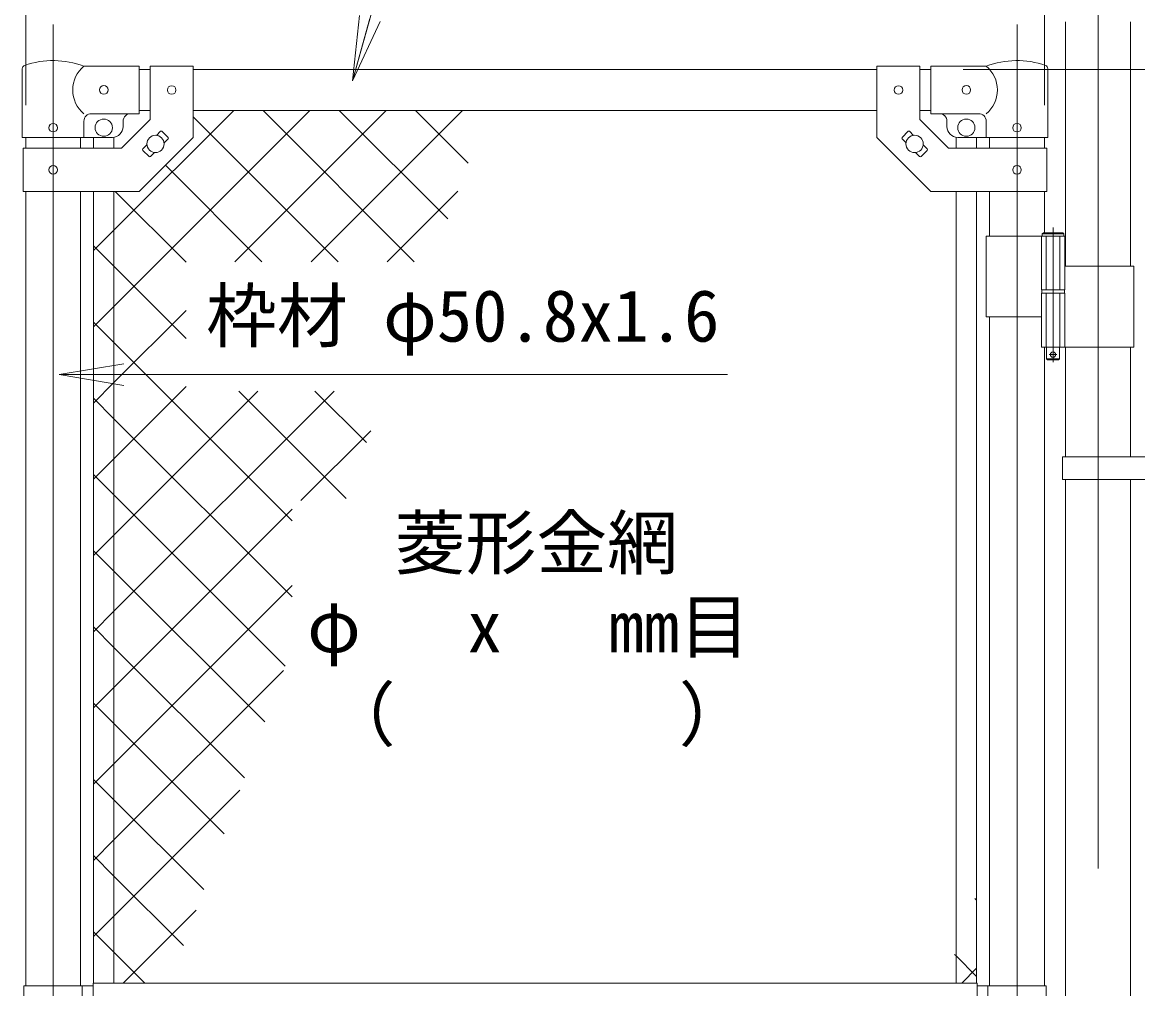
# Model space of a CAD drawing. Units: millimetres, scale not verified. Extents: x -6300 to 6300, y -4455 to 4455.
# Drawn here: x -3396 to -2361, y -109 to 788 of the extents above; entities that cross this region are included whole.
import ezdxf
from ezdxf.enums import TextEntityAlignment as Align

# ---------------------------------------------------------------- set-up
doc = ezdxf.new("R2010")
doc.units = ezdxf.units.MM
doc.header["$LTSCALE"] = 30
doc.linetypes.add('DASHED', pattern=[7.5, 6, -1.5])
doc.linetypes.add('USER1', pattern=[50.8, 31.75, -6.35, 6.35, -6.35])
for name, color, linetype, lineweight in [('0-0_D-STR-TXT', 7, 'Continuous', 9), ('0-3_D-BMK', 2, 'USER1', 13), ('0-4_D-STR1', 1, 'Continuous', 18), ('0-5_D-STR3', 3, 'Continuous', 13), ('0-6_D-STR-DIM', 7, 'Continuous', 9), ('0-7_0', 7, 'Continuous', 9), ('0-B_D-STR2', 7, 'Continuous', 9)]:
    doc.layers.add(name, color=color, linetype=linetype, lineweight=lineweight)
doc.styles.add('ＭＳ ゴシック', font='')
doc.styles.get('ＭＳ ゴシック').set_extended_font_data('MS Gothic')

# ---------------------------------------------------------------- blocks, each defined once
blk = doc.blocks.new('_Open')
at = {"layer": '0-7_0'}
blk.add_line((-30, 5), (0, 0), dxfattribs=at)
blk.add_lwpolyline([(-30, -5), (0, 0), (-30, 0)], dxfattribs=at)

msp = doc.modelspace()

# ---------------------------------------------------------------- linework, layer by layer
at = {"layer": '0-0_D-STR-TXT'}
for points in [[(-2498.14, 930.93), (-3034.34, 930.93), (-3089.07, 735.33)], [(-2741.59, 460.76), (-3162.42, 460.76), (-3359.57, 460.76)]]:
    msp.add_lwpolyline(points, dxfattribs=at)
at = {"layer": '0-3_D-BMK'}
for p, q in [((-2397.98, 2479.08), (-2397.98, -1466.74)), ((-3367.33, 785.57), (-3367.33, -1052.82)), ((-2473.13, 785.57), (-2473.13, -1052.82)), ((-2439.71, 597.26), (-2439.71, 472.37)), ((-2443.33, 479.34), (-2436.08, 479.34))]:
    msp.add_line(p, q, dxfattribs=at)
at = {"layer": '0-4_D-STR1'}
for p, q in [((-2428.23, 787.94), (-2428.23, 561.34)), ((-2367.73, 787.94), (-2367.73, 561.34)), ((-3287.33, 743.84), (-3277.33, 743.84)), ((-3237.33, 743.84), (-2603.13, 743.84)), ((-2563.13, 743.84), (-2553.13, 743.84)), ((-3287.33, 705.84), (-3277.33, 705.84)), ((-3237.33, 705.84), (-2603.13, 705.84)), ((-2563.13, 705.84), (-2553.13, 705.84)), ((-3392.73, 680.84), (-3392.73, 670.79)), ((-3341.93, 680.84), (-3341.93, 670.79)), ((-2498.53, 680.84), (-2498.53, 670.79)), ((-2447.73, 680.84), (-2447.73, 670.79)), ((-3392.73, 630.79), (-3392.73, -106.16)), ((-3341.93, 630.79), (-3341.93, -106.16)), ((-2498.53, 630.79), (-2498.53, 589.34)), ((-2447.73, 630.79), (-2447.73, 592.34)), ((-2498.53, 514.34), (-2498.53, -106.16)), ((-2447.73, 486.34), (-2447.73, -106.16)), ((-2428.23, 486.34), (-2428.23, 384.34)), ((-2367.73, 486.34), (-2367.73, 384.34)), ((-2428.23, 363.34), (-2428.23, -305.66)), ((-2367.73, 363.34), (-2367.73, -305.66))]:
    msp.add_line(p, q, dxfattribs=at)
at = {"layer": '0-5_D-STR3'}
for p, q in [((-3287.33, 746.84), (-3338.78, 746.84)), ((-3287.33, 746.84), (-3287.33, 702.84)), ((-3277.33, 747.04), (-3277.33, 697.36)), ((-3277.33, 747.04), (-3237.33, 747.04)), ((-3237.33, 747.04), (-3237.33, 680.79)), ((-2603.13, 747.04), (-2603.13, 680.79)), ((-2563.13, 747.04), (-2603.13, 747.04)), ((-2563.13, 747.04), (-2563.13, 697.36)), ((-2553.13, 746.84), (-2501.68, 746.84)), ((-2553.13, 746.84), (-2553.13, 702.84)), ((-3395.88, 680.84), (-3395.88, 744.53)), ((-2444.58, 680.84), (-2444.58, 744.53)), ((-3338.78, 680.84), (-3338.78, 695.84)), ((-3287.33, 702.84), (-3331.78, 702.84)), ((-3303.9, 670.79), (-3277.33, 697.36)), ((-3302.33, 695.84), (-3302.33, 690.84)), ((-2536.56, 670.79), (-2563.13, 697.36)), ((-2553.13, 702.84), (-2508.68, 702.84)), ((-2538.13, 695.84), (-2538.13, 690.84)), ((-2501.68, 680.84), (-2501.68, 695.84)), ((-3271.45, 682.74), (-3267.73, 686.46)), ((-3266.32, 686.46), (-3260.66, 680.8)), ((-2574.14, 686.46), (-2579.8, 680.8)), ((-2569.01, 682.74), (-2572.72, 686.46)), ((-3395.88, 680.84), (-3338.78, 680.84)), ((-3338.78, 680.84), (-3312.33, 680.84)), ((-3329.83, 680.84), (-3329.83, 670.79)), ((-3310.83, 680.84), (-3310.83, 670.79)), ((-3284, 670.19), (-3280.28, 673.91)), ((-3264.38, 675.67), (-3260.66, 679.38)), ((-2576.08, 675.67), (-2579.8, 679.38)), ((-2556.46, 670.19), (-2560.18, 673.91)), ((-2529.63, 680.84), (-2529.63, 670.79)), ((-2501.68, 680.84), (-2528.13, 680.84)), ((-2510.63, 680.84), (-2510.63, 670.79)), ((-2444.58, 680.84), (-2501.68, 680.84)), ((-3395.03, 670.79), (-3303.9, 670.79)), ((-3395.03, 670.79), (-3395.03, 630.79)), ((-3284, 668.78), (-3278.34, 663.12)), ((-3276.92, 663.12), (-3273.21, 666.84)), ((-2563.53, 663.12), (-2567.25, 666.84)), ((-2556.46, 668.78), (-2562.12, 663.12)), ((-2445.43, 670.79), (-2536.56, 670.79)), ((-2445.43, 670.79), (-2445.43, 630.79)), ((-3329.83, 630.79), (-3329.83, -103.66)), ((-3310.83, 630.79), (-3310.83, -103.66)), ((-2529.63, 630.79), (-2529.63, -103.66)), ((-2510.63, 630.79), (-2510.63, -103.66)), ((-2429.71, 591.34), (-2449.71, 591.34)), ((-2448.71, 592.34), (-2430.71, 592.34)), ((-2429.71, 591.34), (-2430.71, 592.34)), ((-2429.71, 591.34), (-2429.71, 589.34)), ((-2501.68, 589.34), (-2501.68, 514.34)), ((-2501.68, 589.34), (-2428.91, 589.34)), ((-2450.51, 589.34), (-2450.51, 539.34)), ((-2428.91, 589.34), (-2428.91, 539.34)), ((-2428.91, 561.34), (-2364.68, 561.34)), ((-2364.68, 561.34), (-2364.68, 486.34)), ((-2450.51, 539.34), (-2428.91, 539.34)), ((-2450.21, 539.34), (-2450.21, 536.34)), ((-2429.21, 539.34), (-2429.21, 536.34)), ((-2450.51, 536.34), (-2428.91, 536.34)), ((-2450.51, 536.34), (-2450.51, 486.34)), ((-2450.21, 536.34), (-2429.21, 536.34)), ((-2428.91, 536.34), (-2428.91, 486.34)), ((-2501.68, 514.34), (-2450.73, 514.34)), ((-2450.51, 486.34), (-2364.68, 486.34)), ((-2445.71, 486.34), (-2445.71, 475.34)), ((-2444.71, 474.34), (-2445.71, 475.34)), ((-2444.71, 474.34), (-2434.71, 474.34)), ((-2434.71, 474.34), (-2433.71, 475.34)), ((-2430.78, 384.34), (-2430.78, 363.34)), ((-2430.78, 384.34), (-2315.98, 384.34)), ((-2430.78, 363.34), (-2315.98, 363.34)), ((-3394.33, -106.16), (-3394.33, -124.66)), ((-3394.33, -106.16), (-3330.23, -106.16)), ((-3340.33, -106.16), (-3340.33, -124.66)), ((-3330.23, -103.66), (-2510.23, -103.66)), ((-3330.23, -124.66), (-3330.23, -103.66)), ((-2510.23, -158.66), (-2510.23, -103.66)), ((-2446.13, -106.16), (-2510.23, -106.16)), ((-2500.13, -106.16), (-2500.13, -156.16)), ((-2446.13, -106.16), (-2446.13, -156.16))]:
    msp.add_line(p, q, dxfattribs=at)
at = {"layer": '0-5_D-STR3', "linetype": 'DASHED'}
for p, q in [((-2446.01, 589.34), (-2446.01, 539.34)), ((-2433.41, 589.34), (-2433.41, 539.34)), ((-2446.01, 536.34), (-2446.01, 486.34)), ((-2433.41, 536.34), (-2433.41, 486.34))]:
    msp.add_line(p, q, dxfattribs=at)
at = {"layer": '0-5_D-STR3'}
for points in [[(-3395.03, 630.79), (-3287.33, 630.79), (-3237.33, 680.79)], [(-2445.43, 630.79), (-2553.13, 630.79), (-2603.13, 680.79)], [(-2448.71, 592.34), (-2449.71, 591.34), (-2449.71, 589.34)], [(-2433.71, 486.34), (-2433.71, 475.34), (-2445.71, 475.34)]]:
    msp.add_lwpolyline(points, dxfattribs=at)
for centre, radius in [((-3320.33, 724.84), 4), ((-3257.33, 724.79), 4), ((-2583.13, 724.79), 4), ((-2520.13, 724.84), 4), ((-3367.33, 689.84), 4), ((-3320.33, 689.84), 8), ((-2520.13, 689.84), 8), ((-2473.13, 689.84), 4), ((-3272.33, 674.79), 8), ((-2568.13, 674.79), 8), ((-3367.33, 650.79), 4), ((-2473.13, 650.79), 4), ((-2439.71, 479.34), 2.5)]:
    msp.add_circle(centre, radius, dxfattribs=at)
for centre, radius, start, end in [((-3392.58, 744.53), 3.3, 109.22051, 180), ((-3367.33, 672.11), 80, 69.0916, 109.22051), ((-3320.58, 724.84), 28.55, 129.59418, 230.40582), ((-2473.13, 672.11), 80, 70.77949, 110.9084), ((-2519.87, 724.84), 28.55, 309.59418, 50.40582), ((-2447.88, 744.53), 3.3, 0, 70.77949), ((-3331.78, 695.84), 7, 90, 180), ((-3295.33, 695.84), 7, 90, 180), ((-2545.13, 695.84), 7, 0, 90), ((-2508.68, 695.84), 7, 0, 90), ((-3312.33, 690.84), 10, 270, 0), ((-3267.02, 685.75), 1, 45, 135), ((-2573.43, 685.75), 1, 45, 135), ((-2528.13, 690.84), 10, 180, 270), ((-3261.37, 680.09), 1, 315, 45), ((-2579.09, 680.09), 1, 135, 225), ((-3283.29, 669.49), 1, 135, 225), ((-3277.63, 663.83), 1, 225, 315), ((-2562.82, 663.83), 1, 225, 315), ((-2557.17, 669.49), 1, 315, 45)]:
    msp.add_arc(centre, radius, start, end, dxfattribs=at)
at = {"layer": '0-6_D-STR-DIM'}
for p, q in [((-3392.73, 710.84), (-3392.73, 2723.84)), ((-2447.73, 710.84), (-2447.73, 2723.84)), ((-2523.13, 743.84), (-1717.98, 743.84)), ((-2523.13, 743.84), (-1717.98, 743.84)), ((-2523.13, 743.84), (-1547.98, 743.84)), ((-2523.13, 743.84), (-1547.98, 743.84))]:
    msp.add_line(p, q, dxfattribs=at)
at = {"layer": '0-B_D-STR2'}
for p, q in [((-3310.83, 594.82), (-3199.8, 705.84)), ((-3310.83, 524.1), (-3129.09, 705.84)), ((-3198.68, 565.54), (-3058.38, 705.84)), ((-3032.28, 565.54), (-3172.57, 705.84)), ((-3127.97, 565.54), (-2987.67, 705.84)), ((-3001.19, 605.16), (-3101.86, 705.84)), ((-2982.32, 657), (-3031.15, 705.84)), ((-3102.99, 565.54), (-3237.33, 699.88)), ((-3173.7, 565.54), (-3263.14, 654.98)), ((-3243.88, 565.01), (-3309.66, 630.79)), ((-3057.26, 565.54), (-2991.77, 631.03)), ((-3329.83, 575.82), (-3310.83, 594.82)), ((-3329.83, 505.1), (-3310.83, 524.1)), ((-3310.83, 453.39), (-3243.88, 520.34)), ((-3310.83, 490.54), (-3329.83, 509.54)), ((-3145.48, 325.19), (-3310.83, 490.54)), ((-3329.83, 434.39), (-3310.83, 453.39)), ((-3310.83, 382.68), (-3243.88, 449.63)), ((-3095.53, 345.95), (-3195.12, 445.54)), ((-3076.66, 397.79), (-3124.41, 445.54)), ((-3310.83, 419.83), (-3329.83, 438.83)), ((-3145.48, 254.48), (-3310.83, 419.83)), ((-3137.54, 343.84), (-3072.7, 408.68)), ((-3329.83, 363.68), (-3310.83, 382.68)), ((-3310.83, 349.12), (-3329.83, 368.12)), ((-3152.14, 190.43), (-3310.83, 349.12)), ((-3310.83, 278.41), (-3329.83, 297.41)), ((-3171.01, 138.59), (-3310.83, 278.41)), ((-3310.83, 207.7), (-3329.83, 226.7)), ((-3189.88, 86.74), (-3310.83, 207.7)), ((-3310.83, 29.13), (-3153.63, 186.33)), ((-3310.83, 136.98), (-3329.83, 155.98)), ((-3208.74, 34.9), (-3310.83, 136.98)), ((-3310.83, 66.27), (-3329.83, 85.27)), ((-3310.83, -41.58), (-3194.09, 75.15)), ((-3227.61, -16.94), (-3310.83, 66.27)), ((-3329.83, 10.13), (-3310.83, 29.13)), ((-3310.83, -4.44), (-3329.83, 14.56)), ((-3246.48, -68.78), (-3310.83, -4.44)), ((-2510.63, -26.82), (-2512.22, -25.23)), ((-3302.2, -103.66), (-3234.56, -36.02)), ((-3329.83, -60.58), (-3310.83, -41.58)), ((-2524.38, -103.66), (-2510.63, -89.91))]:
    msp.add_line(p, q, dxfattribs=at)
for points in [[(-3243.88, 494.3), (-3310.83, 561.25), (-3329.83, 580.25)], [(-3329.83, 292.97), (-3310.83, 311.97), (-3177.26, 445.54)], [(-3329.83, 222.26), (-3310.83, 241.26), (-3106.55, 445.54)], [(-3329.83, 151.55), (-3310.83, 170.55), (-3145.48, 335.9)], [(-3329.83, 80.84), (-3310.83, 99.84), (-3145.48, 265.19)], [(-3282.31, -103.66), (-3310.83, -75.15), (-3329.83, -56.15)], [(-2510.63, -97.53), (-2529.63, -78.53), (-2531.09, -77.07)]]:
    msp.add_lwpolyline(points, dxfattribs=at)

# ---------------------------------------------------------------- block references
at = {"layer": '0-0_D-STR-TXT', "xscale": 2, "yscale": 2}
for p, rotation in [((-3089.61, 733.4), 254.37026), ((-3361.57, 460.76), 180)]:
    msp.add_blockref('_Open', p, dxfattribs=dict(at, rotation=rotation))

# ---------------------------------------------------------------- texts
at = {"layer": '0-0_D-STR-TXT', "style": 'ＭＳ ゴシック'}
for s, p in [('枠材 φ50.8x1.6', (-3225.35, 476.9)), ('菱形金網', (-3050.43, 266.24)), ('φ\u3000 x\u3000 mm目', (-3131.65, 188.65)), ('（\u3000\u3000\u3000\u3000）', (-3115.4, 107))]:
    msp.add_text(s, height=48.17, dxfattribs=at).set_placement(p, align=Align.BOTTOM_LEFT)

doc.saveas('drawing.dxf')
